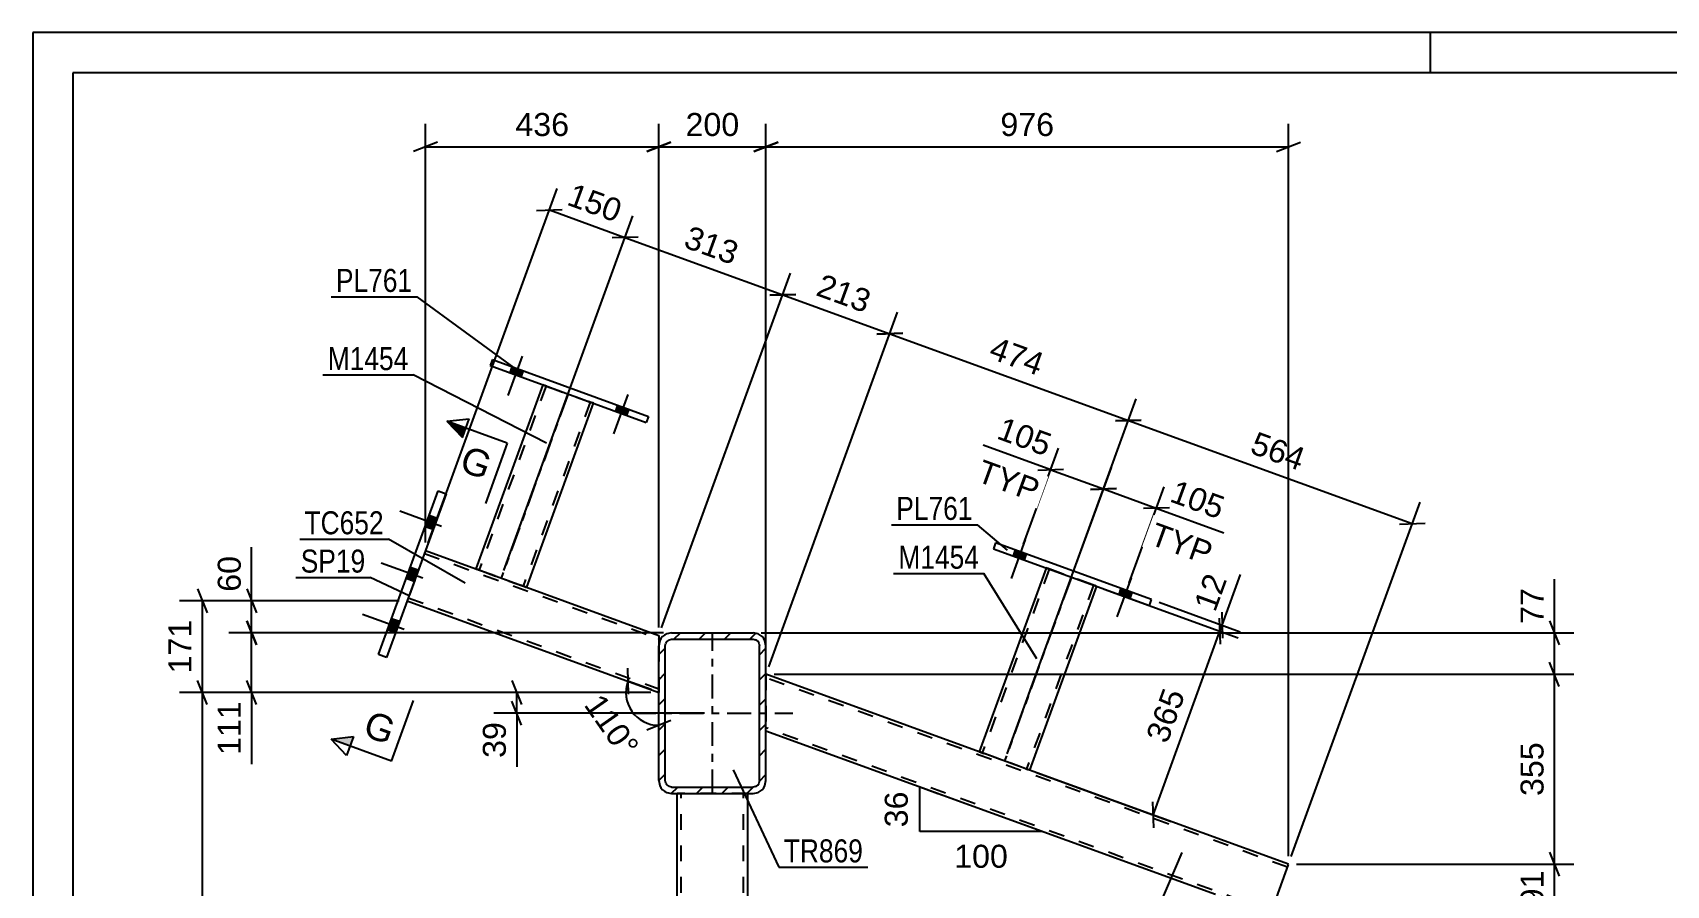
# Model space of a CAD drawing. Header units: millimetres. Extents: x 0 to 594, y 0 to 420.
# Drawn here: x 0 to 203.4, y 313.8 to 420 of the extents above; entities that cross this region are included whole.
import ezdxf

# ---------------------------------------------------------------- set-up
doc = ezdxf.new("R2010")
doc.units = ezdxf.units.MM
doc.linetypes.add('DXK_LINE_DOT2', pattern=[3.9198, 1.9599, -1.9599])
doc.linetypes.add('DXK_LINE_DOT3', pattern=[5.9187, 2.979, -0.9799, 0.9799, -0.9799])
doc.styles.add('Arial', font='ARIAL.TTF', dxfattribs={"height": 0.2})
doc.styles.add('Arial Narrow', font='ARIALN.TTF', dxfattribs={"height": 0.2})

# ---------------------------------------------------------------- blocks, each defined once
blk = doc.blocks.new('Unknown-761556727-1163')
at = {"color": 5, "linetype": 'Continuous'}
for p, q in [((594, 420), (0, 420)), ((0, 420), (0, 0)), ((174, 415), (174, 420)), ((589, 415), (5, 415)), ((5, 415), (5, 5))]:
    blk.add_line(p, q, dxfattribs=at)
blk = doc.blocks.new('Part-761556727-3644 - 3629')
at = {"linetype": 'Continuous'}
h = blk.add_hatch(dxfattribs=at)
h.set_pattern_fill('', scale=0.7, style=0, pattern_type=0)
h.set_pattern_definition([(45, (77.9424, 326.8476), (-1.57154, 1.57154), [])])
h.paths.add_polyline_path([(77.94, 343.65), (77.94, 326.85), (78.06, 326.24), (78.41, 325.72), (78.93, 325.37), (79.54, 325.25), (89.68, 325.25), (90.29, 325.37), (90.81, 325.72), (91.15, 326.24), (91.28, 326.85), (91.28, 343.65), (91.15, 344.26), (90.81, 344.78), (90.29, 345.13), (89.68, 345.25), (79.54, 345.25), (78.93, 345.13), (78.41, 344.78), (78.06, 344.26)])
h.paths.add_polyline_path([(78.98, 344.21), (79.24, 344.39), (79.54, 344.45), (89.68, 344.45), (89.98, 344.39), (90.24, 344.21), (90.41, 343.95), (90.48, 343.65), (90.48, 326.85), (90.41, 326.54), (90.24, 326.28), (89.98, 326.11), (89.68, 326.05), (79.54, 326.05), (79.24, 326.11), (78.98, 326.28), (78.8, 326.54), (78.74, 326.85), (78.74, 343.65), (78.8, 343.95)])
at = {"color": 2, "linetype": 'Continuous'}
for p, q in [((78.06, 344.26), (77.94, 343.65)), ((78.74, 343.65), (78.8, 343.95)), ((79.54, 345.25), (78.93, 345.13)), ((79.24, 344.39), (79.54, 344.45)), ((79.54, 345.25), (89.68, 345.25)), ((79.54, 344.45), (89.68, 344.45)), ((90.29, 345.13), (89.68, 345.25)), ((89.68, 344.45), (89.98, 344.39)), ((90.41, 343.95), (90.48, 343.65)), ((91.28, 343.65), (91.15, 344.26)), ((77.94, 326.85), (77.94, 343.65)), ((78.74, 326.85), (78.74, 343.65)), ((90.48, 326.85), (90.48, 343.65)), ((91.28, 326.85), (91.28, 343.65)), ((77.94, 326.85), (78.06, 326.24)), ((78.8, 326.54), (78.74, 326.85)), ((78.93, 325.37), (79.54, 325.25)), ((79.54, 326.05), (79.24, 326.11)), ((79.54, 326.05), (89.68, 326.05)), ((89.98, 326.11), (89.68, 326.05)), ((89.68, 325.25), (90.29, 325.37)), ((90.48, 326.85), (90.41, 326.54)), ((91.15, 326.24), (91.28, 326.85)), ((79.54, 325.25), (89.68, 325.25))]:
    blk.add_line(p, q, dxfattribs=at)
at = {"color": 7, "linetype": 'DXK_LINE_DOT3'}
for p, q in [((84.61, 325.25), (84.61, 345.25)), ((74.61, 335.25), (94.61, 335.25))]:
    blk.add_line(p, q, dxfattribs=at)
at = {"color": 2, "linetype": 'Continuous'}
for centre, radius, start, end in [((79.54, 343.65), 1.6, 112.5, 157.5), ((79.54, 343.65), 0.8, 112.5, 157.5), ((89.68, 343.65), 0.8, 22.5, 67.5), ((89.68, 343.65), 1.6, 22.5, 67.5), ((79.54, 326.85), 1.6, 202.5, 247.5), ((79.54, 326.85), 0.8, 202.5, 247.5), ((89.68, 326.85), 0.8, 292.5, 337.5), ((89.68, 326.85), 1.6, 292.5, 337.5)]:
    blk.add_arc(centre, radius, start, end, dxfattribs=at)
blk = doc.blocks.new('Part-761556727-3636 - 3629')
at = {"color": 2, "linetype": 'Continuous'}
for p, q in [((126.17, 353.33), (117.83, 330.44)), ((132.43, 351.05), (124.1, 328.16)), ((117.89, 330.42), (117.83, 330.44)), ((118.05, 330.36), (117.89, 330.42)), ((118.3, 330.27), (118.05, 330.36)), ((123.64, 328.33), (118.3, 330.27)), ((123.88, 328.24), (123.64, 328.33)), ((124.04, 328.18), (123.88, 328.24)), ((124.1, 328.16), (124.04, 328.18))]:
    blk.add_line(p, q, dxfattribs=at)
at = {"color": 7, "linetype": 'DXK_LINE_DOT2'}
for p, q in [((126.54, 353.2), (118.21, 330.3)), ((126.17, 353.34), (126.17, 353.34)), ((126.17, 353.34), (126.17, 353.33)), ((126.17, 353.34), (126.17, 353.33)), ((126.23, 353.32), (126.17, 353.34)), ((126.17, 353.34), (126.23, 353.32)), ((126.39, 353.26), (126.23, 353.32)), ((126.23, 353.32), (126.39, 353.26)), ((126.57, 353.19), (126.39, 353.26)), ((126.39, 353.26), (126.63, 353.17)), ((126.54, 353.2), (126.54, 353.2)), ((126.54, 353.2), (126.57, 353.19)), ((126.57, 353.19), (126.54, 353.2)), ((132.06, 351.19), (126.57, 353.19)), ((126.57, 353.19), (126.65, 353.16)), ((126.65, 353.16), (126.57, 353.19)), ((131.97, 351.23), (126.63, 353.17)), ((131.82, 351.28), (126.65, 353.16)), ((126.65, 353.16), (126.78, 353.12)), ((131.95, 351.23), (126.78, 353.12)), ((132.06, 351.19), (123.72, 328.3)), ((131.95, 351.23), (131.82, 351.28)), ((131.95, 351.23), (132.03, 351.2)), ((132.03, 351.2), (131.95, 351.23)), ((131.97, 351.23), (132.21, 351.14)), ((132.03, 351.2), (132.06, 351.19)), ((132.06, 351.19), (132.03, 351.2)), ((132.06, 351.19), (132.06, 351.19)), ((132.21, 351.14), (132.06, 351.19)), ((132.21, 351.14), (132.38, 351.08)), ((132.38, 351.08), (132.21, 351.14)), ((132.38, 351.08), (132.43, 351.06)), ((132.43, 351.06), (132.38, 351.08)), ((132.43, 351.06), (132.43, 351.06)), ((132.43, 351.06), (132.43, 351.05)), ((132.43, 351.05), (132.43, 351.06)), ((117.83, 330.44), (117.83, 330.44)), ((117.83, 330.44), (117.89, 330.42)), ((117.89, 330.42), (118.05, 330.36)), ((118.05, 330.36), (118.3, 330.27)), ((118.21, 330.3), (118.24, 330.29)), ((118.24, 330.29), (118.21, 330.3)), ((118.24, 330.29), (118.32, 330.26)), ((118.32, 330.26), (118.24, 330.29)), ((123.63, 328.33), (118.3, 330.27)), ((123.49, 328.38), (118.32, 330.26)), ((118.32, 330.26), (118.44, 330.22)), ((123.61, 328.34), (118.44, 330.22)), ((123.61, 328.34), (123.49, 328.38)), ((123.61, 328.34), (123.69, 328.31)), ((123.69, 328.31), (123.61, 328.34)), ((123.63, 328.33), (123.88, 328.24)), ((123.69, 328.31), (123.72, 328.3)), ((123.72, 328.3), (123.69, 328.31)), ((123.88, 328.24), (124.04, 328.18)), ((124.04, 328.18), (124.1, 328.16)), ((124.1, 328.16), (124.1, 328.16))]:
    blk.add_line(p, q, dxfattribs=at)
at = {"color": 7, "linetype": 'DXK_LINE_DOT3'}
blk.add_line((129.3, 352.2), (120.97, 329.3), dxfattribs=at)
blk = doc.blocks.new('Part-761556727-3637 - 3629')
at = {"color": 2, "linetype": 'Continuous'}
for p, q in [((119.86, 356.48), (119.59, 355.73)), ((139.28, 349.41), (119.86, 356.48)), ((119.59, 355.73), (139.01, 348.66)), ((139.01, 348.66), (139.28, 349.41))]:
    blk.add_line(p, q, dxfattribs=at)
blk = doc.blocks.new('Part-761556727-3642 - 3629')
at = {"color": 2, "linetype": 'Continuous'}
for p, q in [((63.52, 376.13), (55.18, 353.22)), ((69.78, 373.85), (61.45, 350.94)), ((55.24, 353.2), (55.18, 353.22)), ((55.4, 353.14), (55.24, 353.2)), ((55.65, 353.05), (55.4, 353.14)), ((55.65, 353.05), (60.98, 351.11)), ((61.23, 351.02), (60.98, 351.11)), ((61.39, 350.96), (61.23, 351.02)), ((61.45, 350.94), (61.39, 350.96))]:
    blk.add_line(p, q, dxfattribs=at)
at = {"color": 7, "linetype": 'DXK_LINE_DOT2'}
for p, q in [((63.9, 376), (55.56, 353.09)), ((63.52, 376.14), (63.52, 376.14)), ((63.52, 376.14), (63.52, 376.13)), ((63.52, 376.14), (63.52, 376.13)), ((63.58, 376.12), (63.52, 376.14)), ((63.52, 376.14), (63.58, 376.12)), ((63.74, 376.06), (63.58, 376.12)), ((63.58, 376.12), (63.74, 376.06)), ((63.93, 375.99), (63.74, 376.06)), ((63.74, 376.06), (63.99, 375.97)), ((63.9, 376), (63.9, 376)), ((63.9, 376), (63.93, 375.99)), ((63.93, 375.99), (63.9, 376)), ((63.93, 375.99), (69.41, 373.99)), ((63.93, 375.99), (64.01, 375.96)), ((64.01, 375.96), (63.93, 375.99)), ((63.99, 375.97), (69.32, 374.03)), ((64.01, 375.96), (69.18, 374.08)), ((64.01, 375.96), (64.13, 375.92)), ((64.13, 375.92), (69.3, 374.03)), ((69.41, 373.99), (61.07, 351.08)), ((69.3, 374.03), (69.18, 374.08)), ((69.3, 374.03), (69.38, 374)), ((69.38, 374), (69.3, 374.03)), ((69.32, 374.03), (69.57, 373.94)), ((69.38, 374), (69.41, 373.99)), ((69.41, 373.99), (69.38, 374)), ((69.41, 373.99), (69.41, 373.99)), ((69.57, 373.94), (69.41, 373.99)), ((69.57, 373.94), (69.73, 373.88)), ((69.73, 373.88), (69.57, 373.94)), ((69.73, 373.88), (69.79, 373.86)), ((69.79, 373.86), (69.73, 373.88)), ((69.79, 373.86), (69.78, 373.85)), ((69.78, 373.85), (69.79, 373.86)), ((69.79, 373.86), (69.79, 373.86)), ((55.18, 353.22), (55.18, 353.22)), ((55.18, 353.22), (55.24, 353.2)), ((55.24, 353.2), (55.4, 353.14)), ((55.4, 353.14), (55.65, 353.05)), ((55.56, 353.09), (55.59, 353.08)), ((55.59, 353.08), (55.56, 353.09)), ((55.59, 353.08), (55.67, 353.05)), ((55.67, 353.05), (55.59, 353.08)), ((55.65, 353.05), (60.98, 351.11)), ((55.67, 353.05), (60.84, 351.16)), ((55.67, 353.05), (55.79, 353)), ((55.79, 353), (61.04, 351.09)), ((60.96, 351.12), (60.84, 351.16)), ((61.04, 351.09), (60.96, 351.12)), ((60.98, 351.11), (61.23, 351.02)), ((61.04, 351.09), (61.07, 351.08)), ((61.07, 351.08), (61.04, 351.09)), ((61.23, 351.02), (61.39, 350.96)), ((61.39, 350.96), (61.45, 350.94)), ((61.45, 350.94), (61.45, 350.94))]:
    blk.add_line(p, q, dxfattribs=at)
at = {"color": 7, "linetype": 'DXK_LINE_DOT3'}
blk.add_line((66.65, 375), (58.31, 352.08), dxfattribs=at)
blk = doc.blocks.new('Part-761556727-3643 - 3629')
at = {"color": 2, "linetype": 'Continuous'}
for p, q in [((57.22, 379.28), (56.94, 378.53)), ((56.94, 378.53), (76.36, 371.46)), ((57.22, 379.28), (76.64, 372.21)), ((76.64, 372.21), (76.36, 371.46))]:
    blk.add_line(p, q, dxfattribs=at)
blk = doc.blocks.new('Bolt-761556727-3649 - 3629')
at = {"linetype": 'Continuous'}
for points in [[(49.85, 358.11), (50.35, 359.49), (49.35, 359.85), (48.84, 358.47)], [(49.85, 358.11), (50.35, 359.49), (49.35, 359.85), (48.84, 358.47)], [(49.85, 358.11), (50.35, 359.49), (49.35, 359.85), (48.84, 358.47)], [(47.5, 351.66), (48, 353.04), (47, 353.4), (46.49, 352.02)], [(47.5, 351.66), (48, 353.04), (47, 353.4), (46.49, 352.02)], [(45.17, 345.27), (45.67, 346.65), (44.67, 347.01), (44.17, 345.63)], [(45.17, 345.27), (45.67, 346.65), (44.67, 347.01), (44.17, 345.63)], [(45.17, 345.27), (45.67, 346.65), (44.67, 347.01), (44.17, 345.63)]]:
    blk.add_hatch(color=1, dxfattribs=at).paths.add_polyline_path(points)
at = {"color": 1, "linetype": 'Continuous'}
for p, q in [((50.91, 358.5), (45.71, 360.39)), ((50.91, 358.5), (45.71, 360.39)), ((50.91, 358.5), (45.71, 360.39)), ((49.85, 358.11), (48.84, 358.47)), ((49.85, 358.11), (48.84, 358.47)), ((49.85, 358.11), (48.84, 358.47)), ((50.35, 359.49), (49.35, 359.85)), ((50.35, 359.49), (49.35, 359.85)), ((50.35, 359.49), (49.35, 359.85)), ((48.56, 352.05), (43.36, 353.94)), ((48.56, 352.05), (43.36, 353.94)), ((47.5, 351.66), (46.49, 352.02)), ((47.5, 351.66), (46.49, 352.02)), ((48, 353.04), (47, 353.4)), ((48, 353.04), (47, 353.4)), ((46.24, 345.66), (41.04, 347.55)), ((46.24, 345.66), (41.04, 347.55)), ((46.24, 345.66), (41.04, 347.55)), ((45.67, 346.65), (44.67, 347.01)), ((45.67, 346.65), (44.67, 347.01)), ((45.67, 346.65), (44.67, 347.01)), ((45.17, 345.27), (44.17, 345.63)), ((45.17, 345.27), (44.17, 345.63)), ((45.17, 345.27), (44.17, 345.63))]:
    blk.add_line(p, q, dxfattribs=at)
blk = doc.blocks.new('Bolt-761556727-3659 - 3629')
at = {"linetype": 'Continuous'}
for points in [[(123.68, 355.09), (122.31, 355.59), (122.03, 354.84), (123.41, 354.34)], [(136.84, 350.3), (135.46, 350.8), (135.19, 350.05), (136.57, 349.55)]]:
    blk.add_hatch(color=1, dxfattribs=at).paths.add_polyline_path(points)
at = {"color": 1, "linetype": 'Continuous'}
for p, q in [((123.56, 356.9), (121.79, 352.02)), ((122.31, 355.59), (122.03, 354.84)), ((123.68, 355.09), (123.41, 354.34)), ((136.72, 352.12), (134.94, 347.23)), ((135.46, 350.8), (135.19, 350.05)), ((136.84, 350.3), (136.57, 349.55))]:
    blk.add_line(p, q, dxfattribs=at)
blk = doc.blocks.new('Bolt-761556727-3660 - 3629')
at = {"linetype": 'Continuous'}
for points in [[(123.68, 355.09), (122.31, 355.59), (122.03, 354.84), (123.41, 354.34)], [(136.84, 350.3), (135.46, 350.8), (135.19, 350.05), (136.57, 349.55)]]:
    blk.add_hatch(color=1, dxfattribs=at).paths.add_polyline_path(points)
at = {"color": 1, "linetype": 'Continuous'}
for p, q in [((123.56, 356.9), (121.79, 352.02)), ((122.31, 355.59), (122.03, 354.84)), ((123.68, 355.09), (123.41, 354.34)), ((136.72, 352.12), (134.94, 347.23)), ((135.46, 350.8), (135.19, 350.05)), ((136.84, 350.3), (136.57, 349.55))]:
    blk.add_line(p, q, dxfattribs=at)
blk = doc.blocks.new('Bolt-761556727-3665 - 3629')
at = {"linetype": 'Continuous'}
for points in [[(61.04, 377.89), (59.66, 378.39), (59.38, 377.64), (60.76, 377.14)], [(74.19, 373.1), (72.81, 373.6), (72.54, 372.85), (73.92, 372.35)]]:
    blk.add_hatch(color=1, dxfattribs=at).paths.add_polyline_path(points)
at = {"color": 1, "linetype": 'Continuous'}
for p, q in [((60.92, 379.7), (59.14, 374.82)), ((59.66, 378.39), (59.38, 377.64)), ((61.04, 377.89), (60.76, 377.14)), ((74.07, 374.92), (72.29, 370.03)), ((72.81, 373.6), (72.54, 372.85)), ((74.19, 373.1), (73.92, 372.35))]:
    blk.add_line(p, q, dxfattribs=at)
blk = doc.blocks.new('Bolt-761556727-3666 - 3629')
at = {"linetype": 'Continuous'}
for points in [[(61.04, 377.89), (59.66, 378.39), (59.38, 377.64), (60.76, 377.14)], [(74.19, 373.1), (72.81, 373.6), (72.54, 372.85), (73.92, 372.35)]]:
    blk.add_hatch(color=1, dxfattribs=at).paths.add_polyline_path(points)
at = {"color": 1, "linetype": 'Continuous'}
for p, q in [((60.92, 379.7), (59.14, 374.82)), ((59.66, 378.39), (59.38, 377.64)), ((61.04, 377.89), (60.76, 377.14)), ((74.07, 374.92), (72.29, 370.03)), ((72.81, 373.6), (72.54, 372.85)), ((74.19, 373.1), (73.92, 372.35))]:
    blk.add_line(p, q, dxfattribs=at)
blk = doc.blocks.new('Part-761556727-3736 - 3629')
at = {"color": 2, "linetype": 'Continuous'}
for p, q in [((80.21, 266.38), (80.21, 325.25)), ((89.01, 266.38), (89.01, 325.25)), ((80.21, 228.02), (80.21, 229.25)), ((89.01, 228.02), (89.01, 229.25)), ((80.21, 132.58), (80.21, 191.44)), ((89.01, 132.58), (89.01, 191.44))]:
    blk.add_line(p, q, dxfattribs=at)
at = {"color": 7, "linetype": 'DXK_LINE_DOT2'}
for p, q in [((89.01, 325.25), (80.21, 325.25)), ((80.74, 132.58), (80.74, 325.25)), ((88.48, 132.58), (88.48, 325.25)), ((80.21, 229.25), (80.21, 266.38)), ((89.01, 229.25), (89.01, 266.38)), ((80.21, 191.44), (80.21, 228.02)), ((89.01, 191.44), (89.01, 228.02)), ((80.21, 132.58), (89.01, 132.58))]:
    blk.add_line(p, q, dxfattribs=at)
blk = doc.blocks.new('Part-761556727-3688 - 3629')
at = {"color": 7, "linetype": 'DXK_LINE_DOT2'}
for p, q in [((48.9, 355.51), (46.62, 349.25)), ((48.76, 355.13), (77.94, 344.51)), ((55.18, 353.22), (61.45, 350.94)), ((46.76, 349.62), (77.94, 338.27)), ((77.94, 344.69), (77.94, 344.09)), ((77.94, 344.48), (77.94, 344.51)), ((77.94, 343.65), (77.94, 337.84))]:
    blk.add_line(p, q, dxfattribs=at)
at = {"color": 2, "linetype": 'Continuous'}
for p, q in [((48.9, 355.51), (55.18, 353.22)), ((61.45, 350.94), (77.94, 344.94)), ((46.62, 349.25), (77.94, 337.84)), ((77.94, 344.94), (77.94, 344.87)), ((77.94, 344.87), (77.94, 344.09)), ((77.94, 344.09), (77.94, 343.65))]:
    blk.add_line(p, q, dxfattribs=at)
blk = doc.blocks.new('Part-761556727-3697 - 3629')
at = {"color": 2, "linetype": 'Continuous'}
for p, q in [((43.05, 342.56), (50.46, 362.92)), ((51.46, 362.56), (44.05, 342.2)), ((50.46, 362.92), (51.46, 362.56)), ((44.05, 342.2), (43.05, 342.56))]:
    blk.add_line(p, q, dxfattribs=at)
blk = doc.blocks.new('Part-761556727-3746 - 3629')
at = {"color": 2, "linetype": 'Continuous'}
for p, q in [((117.83, 330.44), (91.28, 340.09)), ((147.22, 312.67), (91.28, 333)), ((156.31, 316.45), (124.1, 328.16)), ((156.29, 316.4), (154.04, 310.19)), ((156.29, 316.4), (156.31, 316.45)), ((154.04, 310.19), (153.49, 310.39))]:
    blk.add_line(p, q, dxfattribs=at)
at = {"color": 7, "linetype": 'DXK_LINE_DOT2'}
for p, q in [((91.28, 340.09), (91.28, 333)), ((156.18, 316.08), (91.28, 339.66)), ((154.17, 310.56), (91.28, 333.42)), ((124.1, 328.16), (117.83, 330.44)), ((156.17, 316.05), (156.18, 316.08)), ((153.49, 310.39), (147.22, 312.67))]:
    blk.add_line(p, q, dxfattribs=at)
blk = doc.blocks.new('StraightDimension-761556727-10007 - 3629')
at = {"color": 7, "linetype": 'Continuous'}
for p, q in [((121.29, 330.2), (137.36, 374.39)), ((138, 371.76), (134.77, 371.66)), ((136.39, 371.71), (171.73, 358.86)), ((156.66, 317.39), (172.71, 361.54)), ((170.12, 358.81), (173.35, 358.91))]:
    blk.add_line(p, q, dxfattribs=at)
at = {"color": 0}
blk.add_wipeout([(158.01, 364.65), (159.45, 368.59), (152.05, 371.28), (150.62, 367.34)], dxfattribs=at)
at = {"color": 3, "style": 'Arial'}
blk.add_text('564', height=2.865, rotation=-19.979, dxfattribs=at).set_placement((151.39, 367.69))
blk = doc.blocks.new('StraightDimension-761556727-10086 - 3629')
at = {"color": 7, "linetype": 'Continuous'}
for p, q in [((133.37, 350.71), (150.04, 344.64)), ((147.84, 343.85), (147.74, 347.08)), ((139.46, 322.57), (147.79, 345.46)), ((125.04, 327.82), (141.71, 321.75)), ((139.41, 324.19), (139.51, 320.96))]:
    blk.add_line(p, q, dxfattribs=at)
at = {"color": 0}
blk.add_wipeout([(144.26, 337.97), (140.32, 339.41), (137.63, 332.01), (141.57, 330.58)], dxfattribs=at)
at = {"color": 3, "style": 'Arial'}
blk.add_text('365', height=2.865, rotation=69.9983, dxfattribs=at).set_placement((141.21, 331.34))
blk = doc.blocks.new('StraightDimension-761556727-9875 - 3629')
at = {"color": 7, "linetype": 'Continuous'}
for p, q in [((91.28, 341.09), (91.28, 408.63)), ((156.31, 317.45), (156.31, 408.63)), ((92.78, 406.38), (89.78, 405.18)), ((91.28, 405.78), (156.31, 405.78)), ((154.81, 405.18), (157.81, 406.38))]:
    blk.add_line(p, q, dxfattribs=at)
at = {"color": 0}
blk.add_wipeout([(127.73, 406.53), (127.73, 410.73), (119.86, 410.73), (119.86, 406.53)], dxfattribs=at)
at = {"color": 3, "style": 'Arial'}
blk.add_text('976', height=2.865, dxfattribs=at).set_placement((120.46, 407.13))
blk = doc.blocks.new('StraightDimension-761556727-9876 - 3629')
at = {"color": 7, "linetype": 'Continuous'}
for p, q in [((77.94, 345.94), (77.94, 408.63)), ((91.28, 341.09), (91.28, 408.63)), ((79.44, 406.38), (76.44, 405.18)), ((77.94, 405.78), (91.28, 405.78)), ((89.78, 405.18), (92.78, 406.38))]:
    blk.add_line(p, q, dxfattribs=at)
at = {"color": 0}
blk.add_wipeout([(88.54, 406.53), (88.54, 410.73), (80.67, 410.73), (80.67, 406.53)], dxfattribs=at)
at = {"color": 3, "style": 'Arial'}
blk.add_text('200', height=2.865, dxfattribs=at).set_placement((81.27, 407.13))
blk = doc.blocks.new('AngleDimension-761556727-10504 - 3629')
at = {"color": 7, "linetype": 'Continuous'}
for p, q in [((74.04, 340.85), (74.14, 337.63)), ((77, 338.19), (74.09, 339.24)), ((74.09, 339.24), (77.94, 337.84)), ((77.94, 333.75), (77.94, 337.84)), ((79.44, 334.35), (76.44, 333.15))]:
    blk.add_line(p, q, dxfattribs=at)
blk.add_arc((77.94, 337.84), 4.1, 160.0825, 270, dxfattribs=at)
at = {"color": 0}
blk.add_wipeout([(73.13, 328.69), (76.57, 331.1), (71.13, 338.85), (67.69, 336.44)], dxfattribs=at)
at = {"color": 3, "style": 'Arial'}
blk.add_text('110°', height=2.865, rotation=-54.9581, dxfattribs=at).set_placement((68.53, 336.29))
blk = doc.blocks.new('StraightDimension-761556727-10085 - 3629')
at = {"color": 7, "linetype": 'Continuous'}
for p, q in [((133.37, 350.71), (150.04, 344.64)), ((140.22, 349.07), (150.32, 345.39)), ((148.01, 347.83), (148.11, 344.6)), ((147.84, 343.85), (147.74, 347.08)), ((147.79, 345.46), (148.06, 346.21))]:
    blk.add_line(p, q, dxfattribs=at)
at = {"color": 0}
blk.add_wipeout([(149.47, 352.27), (145.52, 353.71), (143.59, 348.4), (147.54, 346.96)], dxfattribs=at)
at = {"color": 7, "linetype": 'Continuous'}
blk.add_line((148.06, 346.21), (150.35, 352.51), dxfattribs=at)
blk.add_line((148.06, 346.21), (150.35, 352.51), dxfattribs=at)
at = {"color": 3, "style": 'Arial'}
blk.add_text('12', height=2.865, rotation=69.9983, dxfattribs=at).set_placement((147.18, 347.73))
blk = doc.blocks.new('StraightDimension-761556727-10010 - 3629')
at = {"color": 7, "linetype": 'Continuous'}
for p, q in [((58.66, 353.02), (74.71, 397.17)), ((75.35, 394.54), (72.12, 394.44)), ((73.73, 394.49), (93.36, 387.35)), ((78.28, 345.88), (94.34, 390.03)), ((91.75, 387.3), (94.98, 387.41))]:
    blk.add_line(p, q, dxfattribs=at)
at = {"color": 0}
blk.add_wipeout([(87.5, 390.28), (88.94, 394.23), (81.54, 396.92), (80.11, 392.97)], dxfattribs=at)
at = {"color": 3, "style": 'Arial'}
blk.add_text('313', height=2.865, rotation=-19.979, dxfattribs=at).set_placement((80.88, 393.33))
blk = doc.blocks.new('StraightDimension-761556727-10011 - 3629')
at = {"color": 7, "linetype": 'Continuous'}
for p, q in [((49.24, 356.45), (65.29, 400.59)), ((58.66, 353.02), (74.71, 397.17)), ((62.7, 397.86), (65.93, 397.97)), ((64.32, 397.92), (73.73, 394.49)), ((75.35, 394.54), (72.12, 394.44))]:
    blk.add_line(p, q, dxfattribs=at)
at = {"color": 0}
blk.add_wipeout([(72.98, 395.56), (74.42, 399.51), (67.02, 402.2), (65.58, 398.25)], dxfattribs=at)
at = {"color": 3, "style": 'Arial'}
blk.add_text('150', height=2.865, rotation=-19.979, dxfattribs=at).set_placement((66.35, 398.61))
blk = doc.blocks.new('StraightDimension-761556727-9877 - 3629')
at = {"color": 7, "linetype": 'Continuous'}
for p, q in [((48.9, 356.51), (48.9, 408.63)), ((77.94, 345.94), (77.94, 408.63)), ((50.4, 406.38), (47.4, 405.18)), ((48.9, 405.78), (77.94, 405.78)), ((76.44, 405.18), (79.44, 406.38))]:
    blk.add_line(p, q, dxfattribs=at)
at = {"color": 0}
blk.add_wipeout([(67.36, 406.53), (67.36, 410.73), (59.49, 410.73), (59.49, 406.53)], dxfattribs=at)
at = {"color": 3, "style": 'Arial'}
blk.add_text('436', height=2.865, dxfattribs=at).set_placement((60.09, 407.13))
blk = doc.blocks.new('StraightDimension-761556727-10008 - 3629')
at = {"color": 7, "linetype": 'Continuous'}
for p, q in [((91.62, 341.03), (107.67, 385.19)), ((108.31, 382.56), (105.08, 382.46)), ((106.7, 382.51), (136.39, 371.71)), ((121.29, 330.2), (137.36, 374.39)), ((134.77, 371.66), (138, 371.76))]:
    blk.add_line(p, q, dxfattribs=at)
at = {"color": 0}
blk.add_wipeout([(125.5, 376.47), (126.93, 380.42), (119.54, 383.11), (118.1, 379.16)], dxfattribs=at)
at = {"color": 3, "style": 'Arial'}
blk.add_text('474', height=2.865, rotation=-19.979, dxfattribs=at).set_placement((118.87, 379.52))
blk = doc.blocks.new('StraightDimension-761556727-10009 - 3629')
at = {"color": 7, "linetype": 'Continuous'}
for p, q in [((78.28, 345.88), (94.34, 390.03)), ((94.98, 387.41), (91.75, 387.3)), ((93.36, 387.35), (106.7, 382.51)), ((91.62, 341.03), (107.67, 385.19)), ((105.08, 382.46), (108.31, 382.56))]:
    blk.add_line(p, q, dxfattribs=at)
at = {"color": 0}
blk.add_wipeout([(103.99, 384.29), (105.42, 388.24), (98.02, 390.93), (96.59, 386.98)], dxfattribs=at)
at = {"color": 3, "style": 'Arial'}
blk.add_text('213', height=2.865, rotation=-19.979, dxfattribs=at).set_placement((97.36, 387.34))
blk = doc.blocks.new('StraightDimension-761556727-10130 - 3629')
at = {"color": 7, "linetype": 'Continuous'}
for p, q in [((129.64, 353.14), (134.27, 365.85)), ((131.68, 363.12), (134.91, 363.22)), ((133.29, 363.17), (139.87, 360.78)), ((136.49, 351.49), (140.85, 363.45)), ((141.49, 360.83), (138.26, 360.73))]:
    blk.add_line(p, q, dxfattribs=at)
at = {"color": 0}
blk.add_wipeout([(148.02, 358.61), (149.45, 362.56), (142.06, 365.25), (140.62, 361.3)], dxfattribs=at)
at = {"color": 7, "linetype": 'Continuous'}
blk.add_line((139.87, 360.78), (148.26, 357.73), dxfattribs=at)
at = {"color": 0, "linetype": 'Continuous'}
blk.add_wipeout([(146.54, 352.92), (147.97, 356.87), (139.54, 359.94), (138.1, 355.99)], dxfattribs=at)
at = {"color": 7, "linetype": 'Continuous'}
blk.add_line((139.87, 360.78), (148.26, 357.73), dxfattribs=at)
at = {"color": 3, "style": 'Arial'}
blk.add_text('105', height=2.865, rotation=-20.002, dxfattribs=at).set_placement((141.39, 361.66))
at = {"color": 3, "linetype": 'Continuous', "style": 'Arial'}
blk.add_text('TYP', height=2.865, rotation=-20.002, dxfattribs=at).set_placement((138.87, 356.35))
blk = doc.blocks.new('StraightDimension-761556727-10131 - 3629')
at = {"color": 7, "linetype": 'Continuous'}
for p, q in [((123.34, 356.28), (127.69, 368.24)), ((125.1, 365.51), (128.33, 365.62)), ((126.72, 365.57), (133.29, 363.17)), ((129.64, 353.14), (134.27, 365.85)), ((134.91, 363.22), (131.68, 363.12))]:
    blk.add_line(p, q, dxfattribs=at)
at = {"color": 0}
blk.add_wipeout([(126.48, 366.45), (127.92, 370.4), (120.52, 373.09), (119.08, 369.14)], dxfattribs=at)
at = {"color": 7, "linetype": 'Continuous'}
blk.add_line((126.72, 365.57), (118.33, 368.62), dxfattribs=at)
at = {"color": 0, "linetype": 'Continuous'}
blk.add_wipeout([(125, 360.76), (126.43, 364.71), (118, 367.78), (116.56, 363.83)], dxfattribs=at)
at = {"color": 7, "linetype": 'Continuous'}
blk.add_line((126.72, 365.57), (118.33, 368.62), dxfattribs=at)
at = {"color": 3, "style": 'Arial'}
blk.add_text('105', height=2.865, rotation=-20.002, dxfattribs=at).set_placement((119.85, 369.5))
at = {"color": 3, "linetype": 'Continuous', "style": 'Arial'}
blk.add_text('TYP', height=2.865, rotation=-20.002, dxfattribs=at).set_placement((117.33, 364.19))
blk = doc.blocks.new('StraightDimension-761556727-10177 - 3629')
at = {"color": 7, "linetype": 'Continuous'}
for p, q in [((20.52, 350.75), (21.72, 347.75)), ((45.62, 349.25), (18.27, 349.25)), ((21.12, 337.84), (21.12, 349.25)), ((76.94, 337.84), (18.27, 337.84)), ((21.72, 336.34), (20.52, 339.34))]:
    blk.add_line(p, q, dxfattribs=at)
at = {"color": 0}
blk.add_wipeout([(20.37, 347.48), (16.17, 347.48), (16.17, 339.61), (20.37, 339.61)], dxfattribs=at)
at = {"color": 3, "style": 'Arial'}
blk.add_text('171', height=2.865, rotation=90.0002, dxfattribs=at).set_placement((19.77, 340.21))
blk = doc.blocks.new('StraightDimension-761556727-10178 - 3629')
at = {"color": 7, "linetype": 'Continuous'}
for p, q in [((76.94, 337.84), (18.27, 337.84)), ((21.72, 336.34), (20.52, 339.34)), ((21.12, 121.21), (21.12, 337.84)), ((20.52, 122.71), (21.72, 119.71)), ((58.15, 121.21), (18.27, 121.21))]:
    blk.add_line(p, q, dxfattribs=at)
at = {"color": 0}
blk.add_wipeout([(20.37, 234.57), (16.17, 234.57), (16.17, 224.48), (20.37, 224.48)], dxfattribs=at)
at = {"color": 3, "style": 'Arial'}
blk.add_text('3250', height=2.865, rotation=90.0002, dxfattribs=at).set_placement((19.77, 225.08))
blk = doc.blocks.new('StraightDimension-761556727-10231 - 3629')
at = {"color": 7, "linetype": 'Continuous'}
for p, q in [((26.65, 350.75), (27.85, 347.75)), ((45.62, 349.25), (24.4, 349.25)), ((27.25, 345.25), (27.25, 349.25)), ((27.85, 343.75), (26.65, 346.75)), ((78.54, 345.25), (24.4, 345.25))]:
    blk.add_line(p, q, dxfattribs=at)
at = {"color": 0}
blk.add_wipeout([(26.5, 355.42), (22.3, 355.42), (22.3, 349.77), (26.5, 349.77)], dxfattribs=at)
at = {"color": 7, "linetype": 'Continuous'}
blk.add_line((27.25, 349.25), (27.25, 355.94), dxfattribs=at)
blk.add_line((27.25, 349.25), (27.25, 355.94), dxfattribs=at)
at = {"color": 3, "style": 'Arial'}
blk.add_text('60', height=2.865, rotation=90.0002, dxfattribs=at).set_placement((25.9, 350.37))
blk = doc.blocks.new('StraightDimension-761556727-10232 - 3629')
at = {"color": 7, "linetype": 'Continuous'}
for p, q in [((26.65, 346.75), (27.85, 343.75)), ((78.54, 345.25), (24.4, 345.25)), ((27.25, 337.84), (27.25, 345.25)), ((76.94, 337.84), (24.4, 337.84)), ((27.85, 336.34), (26.65, 339.34))]:
    blk.add_line(p, q, dxfattribs=at)
at = {"color": 0}
blk.add_wipeout([(26.5, 337.32), (22.3, 337.32), (22.3, 329.45), (26.5, 329.45)], dxfattribs=at)
at = {"color": 7, "linetype": 'Continuous'}
blk.add_line((27.25, 337.84), (27.25, 328.92), dxfattribs=at)
blk.add_line((27.25, 337.84), (27.25, 328.92), dxfattribs=at)
at = {"color": 3, "style": 'Arial'}
blk.add_text('111', height=2.865, rotation=90.0002, dxfattribs=at).set_placement((25.9, 330.05))
blk = doc.blocks.new('StraightDimension-761556727-10253 - 3629')
at = {"color": 7, "linetype": 'Continuous'}
for p, q in [((76.94, 337.84), (57.4, 337.84)), ((59.65, 339.34), (60.85, 336.34)), ((60.25, 335.25), (60.25, 337.84)), ((60.85, 333.75), (59.65, 336.75)), ((83.61, 335.25), (57.4, 335.25))]:
    blk.add_line(p, q, dxfattribs=at)
at = {"color": 0}
blk.add_wipeout([(59.5, 334.72), (55.3, 334.72), (55.3, 329.08), (59.5, 329.08)], dxfattribs=at)
at = {"color": 7, "linetype": 'Continuous'}
blk.add_line((60.25, 335.25), (60.25, 328.55), dxfattribs=at)
blk.add_line((60.25, 335.25), (60.25, 328.55), dxfattribs=at)
at = {"color": 3, "style": 'Arial'}
blk.add_text('39', height=2.865, rotation=90.0002, dxfattribs=at).set_placement((58.9, 329.68))
blk = doc.blocks.new('StraightDimension-761556727-10300 - 3629')
at = {"color": 7, "linetype": 'Continuous'}
for p, q in [((188.82, 346.75), (190.02, 343.75)), ((90.68, 345.25), (191.82, 345.25)), ((189.42, 340.09), (189.42, 345.25)), ((92.28, 340.09), (191.82, 340.09)), ((190.02, 338.59), (188.82, 341.59))]:
    blk.add_line(p, q, dxfattribs=at)
at = {"color": 0}
blk.add_wipeout([(188.67, 351.42), (184.47, 351.42), (184.47, 345.77), (188.67, 345.77)], dxfattribs=at)
at = {"color": 7, "linetype": 'Continuous'}
blk.add_line((189.42, 345.25), (189.42, 351.94), dxfattribs=at)
blk.add_line((189.42, 345.25), (189.42, 351.94), dxfattribs=at)
at = {"color": 3, "style": 'Arial'}
blk.add_text('77', height=2.865, rotation=90.0002, dxfattribs=at).set_placement((188.07, 346.37))
blk = doc.blocks.new('StraightDimension-761556727-10301 - 3629')
at = {"color": 7, "linetype": 'Continuous'}
for p, q in [((92.28, 340.09), (191.82, 340.09)), ((190.02, 338.59), (188.82, 341.59)), ((189.42, 316.45), (189.42, 340.09)), ((188.82, 317.95), (190.02, 314.95)), ((157.31, 316.45), (191.82, 316.45))]:
    blk.add_line(p, q, dxfattribs=at)
at = {"color": 0}
blk.add_wipeout([(188.67, 332.21), (184.47, 332.21), (184.47, 324.34), (188.67, 324.34)], dxfattribs=at)
at = {"color": 3, "style": 'Arial'}
blk.add_text('355', height=2.865, rotation=90.0002, dxfattribs=at).set_placement((188.07, 324.94))
blk = doc.blocks.new('StraightDimension-761556727-10302 - 3629')
at = {"color": 7, "linetype": 'Continuous'}
for p, q in [((188.82, 317.95), (190.02, 314.95)), ((157.31, 316.45), (191.82, 316.45)), ((189.42, 310.39), (189.42, 316.45)), ((190.02, 308.89), (188.82, 311.89)), ((154.49, 310.39), (191.82, 310.39))]:
    blk.add_line(p, q, dxfattribs=at)
at = {"color": 0}
blk.add_wipeout([(188.67, 316.24), (184.47, 316.24), (184.47, 310.6), (188.67, 310.6)], dxfattribs=at)
at = {"color": 3, "style": 'Arial'}
blk.add_text('91', height=2.865, rotation=90.0002, dxfattribs=at).set_placement((188.07, 311.2))
blk = doc.blocks.new('AngleDimension-761556727-10451 - 3629')
at = {"color": 7, "linetype": 'Continuous'}
for p, q in [((112.66, 325.22), (110.43, 326.03)), ((110.43, 320.5), (110.43, 326.03)), ((125.66, 320.5), (110.43, 326.03)), ((125.66, 320.5), (110.43, 320.5))]:
    blk.add_line(p, q, dxfattribs=at)
at = {"color": 0}
for points in [[(109.53, 326.09), (105.33, 326.09), (105.33, 320.44), (109.53, 320.44)], [(121.98, 315.4), (121.98, 319.6), (114.11, 319.6), (114.11, 315.4)]]:
    blk.add_wipeout(points, dxfattribs=at)
at = {"color": 3, "style": 'Arial'}
blk.add_text('36', height=2.865, rotation=90.0002, dxfattribs=at).set_placement((108.93, 321.04))
blk.add_text('100', height=2.865, dxfattribs=at).set_placement((114.71, 316))
blk = doc.blocks.new('Mark-761556727-9773 - 3629')
at = {"color": 0}
blk.add_wipeout([(117.81, 353.24), (117.81, 356.24), (107.76, 356.24), (107.76, 353.24)], dxfattribs=at)
blk.add_wipeout([(117.81, 353.24), (117.81, 356.24), (107.76, 356.24), (107.76, 353.24)], dxfattribs=at)
at = {"color": 30, "linetype": 'Continuous'}
for p in [(107.16, 352.64), (125.01, 342)]:
    blk.add_line(p, (118.41, 352.64), dxfattribs=at)
at = {"color": 3, "style": 'Arial Narrow'}
blk.add_text('M1454', height=2.863, dxfattribs=at).set_placement((107.76, 353.24))
blk = doc.blocks.new('Mark-761556727-9794 - 3629')
at = {"color": 0}
blk.add_wipeout([(137.85, 307.79), (137.85, 310.79), (127.99, 310.79), (127.99, 307.79)], dxfattribs=at)
blk.add_wipeout([(137.85, 307.79), (137.85, 310.79), (127.99, 310.79), (127.99, 307.79)], dxfattribs=at)
at = {"color": 30, "linetype": 'Continuous'}
for p in [(143.06, 317.9), (127.39, 307.19)]:
    blk.add_line(p, (138.45, 307.19), dxfattribs=at)
at = {"color": 3, "style": 'Arial Narrow'}
blk.add_text('TC602', height=2.863, dxfattribs=at).set_placement((127.99, 307.79))
blk = doc.blocks.new('Mark-761556727-9785 - 3629')
at = {"color": 0}
blk.add_wipeout([(103.36, 316.67), (103.36, 319.67), (93.5, 319.67), (93.5, 316.67)], dxfattribs=at)
blk.add_wipeout([(103.36, 316.67), (103.36, 319.67), (93.5, 319.67), (93.5, 316.67)], dxfattribs=at)
at = {"color": 30, "linetype": 'Continuous'}
for p, q in [((87.21, 328.21), (92.9, 316.07)), ((92.9, 316.07), (103.96, 316.07))]:
    blk.add_line(p, q, dxfattribs=at)
at = {"color": 3, "style": 'Arial Narrow'}
blk.add_text('TR869', height=2.863, dxfattribs=at).set_placement((93.5, 316.67))
blk = doc.blocks.new('Mark-761556727-9779 - 3629')
at = {"color": 0}
blk.add_wipeout([(46.78, 377.97), (46.78, 380.97), (36.73, 380.97), (36.73, 377.97)], dxfattribs=at)
blk.add_wipeout([(46.78, 377.97), (46.78, 380.97), (36.73, 380.97), (36.73, 377.97)], dxfattribs=at)
at = {"color": 30, "linetype": 'Continuous'}
for p in [(36.13, 377.37), (63.94, 368.88)]:
    blk.add_line(p, (47.38, 377.37), dxfattribs=at)
at = {"color": 3, "style": 'Arial Narrow'}
blk.add_text('M1454', height=2.863, dxfattribs=at).set_placement((36.73, 377.97))
blk = doc.blocks.new('SectionMark-761556727-10928 - 3629')
at = {"color": 6, "linetype": 'Continuous'}
for p, q in [((51.56, 371.6), (54.34, 371.92)), ((39.08, 330), (37.16, 332.03))]:
    blk.add_line(p, q, dxfattribs=at)
at = {"color": 0, "linetype": 'Continuous'}
for points in [[(56.35, 364.28), (57.54, 367.56), (54.13, 368.81), (52.94, 365.52)], [(44.34, 331.28), (45.53, 334.57), (42.12, 335.81), (40.93, 332.52)]]:
    blk.add_wipeout(points, dxfattribs=at)
at = {"linetype": 'Continuous'}
for points in [[(53.91, 370.75), (53.49, 369.57), (51.56, 371.6)], [(39.94, 332.35), (39.51, 331.17), (37.16, 332.03)]]:
    blk.add_hatch(color=6, dxfattribs=at).paths.add_polyline_path(points)
at = {"color": 6, "linetype": 'Continuous'}
for p, q in [((59.08, 368.87), (51.56, 371.6)), ((51.56, 371.6), (53.49, 369.57)), ((53.49, 369.57), (54.34, 371.92)), ((59.08, 368.87), (56.35, 361.35)), ((44.68, 329.29), (47.41, 336.81)), ((37.16, 332.03), (39.94, 332.35)), ((44.68, 329.29), (37.16, 332.03)), ((39.94, 332.35), (39.08, 330))]:
    blk.add_line(p, q, dxfattribs=at)
at = {"color": 3, "linetype": 'Continuous', "style": 'Arial'}
for p in [(52.94, 365.52), (40.93, 332.52)]:
    blk.add_text('G', height=3.34, rotation=-20.002, dxfattribs=at).set_placement(p)
blk = doc.blocks.new('Mark-761556727-9776 - 3629')
at = {"color": 0}
blk.add_wipeout([(117, 359.32), (117, 362.32), (107.5, 362.32), (107.5, 359.32)], dxfattribs=at)
blk.add_wipeout([(117, 359.32), (117, 362.32), (107.5, 362.32), (107.5, 359.32)], dxfattribs=at)
at = {"color": 30, "linetype": 'Continuous'}
for p in [(106.9, 358.72), (121.33, 355.54)]:
    blk.add_line(p, (117.6, 358.72), dxfattribs=at)
at = {"color": 3, "style": 'Arial Narrow'}
blk.add_text('PL761', height=2.863, dxfattribs=at).set_placement((107.5, 359.32))
blk = doc.blocks.new('Mark-761556727-9782 - 3629')
at = {"color": 0}
blk.add_wipeout([(47.26, 387.71), (47.26, 390.71), (37.75, 390.71), (37.75, 387.71)], dxfattribs=at)
blk.add_wipeout([(47.26, 387.71), (47.26, 390.71), (37.75, 390.71), (37.75, 387.71)], dxfattribs=at)
at = {"color": 30, "linetype": 'Continuous'}
for p in [(37.15, 387.11), (59.91, 378.3)]:
    blk.add_line(p, (47.86, 387.11), dxfattribs=at)
at = {"color": 3, "style": 'Arial Narrow'}
blk.add_text('PL761', height=2.863, dxfattribs=at).set_placement((37.75, 387.71))
blk = doc.blocks.new('Mark-761556727-9788 - 3629')
at = {"color": 0}
blk.add_wipeout([(43.71, 357.53), (43.71, 360.53), (33.84, 360.53), (33.84, 357.53)], dxfattribs=at)
blk.add_wipeout([(43.71, 357.53), (43.71, 360.53), (33.84, 360.53), (33.84, 357.53)], dxfattribs=at)
at = {"color": 30, "linetype": 'Continuous'}
for p in [(33.24, 356.93), (53.83, 351.43)]:
    blk.add_line(p, (44.31, 356.93), dxfattribs=at)
at = {"color": 3, "style": 'Arial Narrow'}
blk.add_text('TC652', height=2.863, dxfattribs=at).set_placement((33.84, 357.53))
blk = doc.blocks.new('Mark-761556727-9791 - 3629')
at = {"color": 0}
blk.add_wipeout([(41.41, 352.76), (41.41, 355.76), (33.37, 355.76), (33.37, 352.76)], dxfattribs=at)
blk.add_wipeout([(41.41, 352.76), (41.41, 355.76), (33.37, 355.76), (33.37, 352.76)], dxfattribs=at)
at = {"color": 30, "linetype": 'Continuous'}
for p in [(32.77, 352.16), (46.85, 349.87)]:
    blk.add_line(p, (42.01, 352.16), dxfattribs=at)
at = {"color": 3, "style": 'Arial Narrow'}
blk.add_text('SP19', height=2.863, dxfattribs=at).set_placement((33.37, 352.76))

msp = doc.modelspace()

# ---------------------------------------------------------------- block references
for name in ['Unknown-761556727-1163', 'Part-761556727-3643 - 3629', 'Bolt-761556727-3665 - 3629', 'Bolt-761556727-3666 - 3629', 'Part-761556727-3642 - 3629', 'Part-761556727-3697 - 3629', 'Bolt-761556727-3649 - 3629', 'Part-761556727-3637 - 3629', 'Bolt-761556727-3659 - 3629', 'Bolt-761556727-3660 - 3629', 'Part-761556727-3688 - 3629', 'Part-761556727-3636 - 3629', 'Part-761556727-3644 - 3629', 'Part-761556727-3746 - 3629', 'Part-761556727-3736 - 3629']:
    msp.add_blockref(name, (0, 0))

# ---------------------------------------------------------------- next in the draw order: block references
msp.add_blockref('StraightDimension-761556727-10007 - 3629', (0, 0))

# ---------------------------------------------------------------- next in the draw order: block references
msp.add_blockref('StraightDimension-761556727-10086 - 3629', (0, 0))

# ---------------------------------------------------------------- next in the draw order: block references
msp.add_blockref('StraightDimension-761556727-9875 - 3629', (0, 0))

# ---------------------------------------------------------------- next in the draw order: block references
for name in ['StraightDimension-761556727-9876 - 3629', 'StraightDimension-761556727-10085 - 3629']:
    msp.add_blockref(name, (0, 0))

# ---------------------------------------------------------------- next in the draw order: block references
for name in ['StraightDimension-761556727-10010 - 3629', 'AngleDimension-761556727-10504 - 3629']:
    msp.add_blockref(name, (0, 0))

# ---------------------------------------------------------------- next in the draw order: block references
for name in ['StraightDimension-761556727-10011 - 3629', 'StraightDimension-761556727-10008 - 3629']:
    msp.add_blockref(name, (0, 0))

# ---------------------------------------------------------------- next in the draw order: block references
for name in ['StraightDimension-761556727-9877 - 3629', 'StraightDimension-761556727-10130 - 3629']:
    msp.add_blockref(name, (0, 0))

# ---------------------------------------------------------------- next in the draw order: block references
for name in ['StraightDimension-761556727-10009 - 3629', 'Mark-761556727-9779 - 3629', 'StraightDimension-761556727-10131 - 3629', 'StraightDimension-761556727-10177 - 3629']:
    msp.add_blockref(name, (0, 0))

# ---------------------------------------------------------------- next in the draw order: block references
for name in ['Mark-761556727-9782 - 3629', 'StraightDimension-761556727-10231 - 3629', 'StraightDimension-761556727-10300 - 3629', 'StraightDimension-761556727-10178 - 3629']:
    msp.add_blockref(name, (0, 0))

# ---------------------------------------------------------------- next in the draw order: block references
for name in ['StraightDimension-761556727-10232 - 3629', 'StraightDimension-761556727-10301 - 3629']:
    msp.add_blockref(name, (0, 0))

# ---------------------------------------------------------------- next in the draw order: block references
for name in ['Mark-761556727-9773 - 3629', 'StraightDimension-761556727-10253 - 3629', 'Mark-761556727-9785 - 3629', 'AngleDimension-761556727-10451 - 3629', 'Mark-761556727-9794 - 3629', 'StraightDimension-761556727-10302 - 3629']:
    msp.add_blockref(name, (0, 0))

# ---------------------------------------------------------------- next in the draw order: block references
for name in ['SectionMark-761556727-10928 - 3629', 'Mark-761556727-9776 - 3629']:
    msp.add_blockref(name, (0, 0))

# ---------------------------------------------------------------- next in the draw order: block references
msp.add_blockref('Mark-761556727-9788 - 3629', (0, 0))

# ---------------------------------------------------------------- next in the draw order: block references
msp.add_blockref('Mark-761556727-9791 - 3629', (0, 0))

doc.saveas('drawing.dxf')
